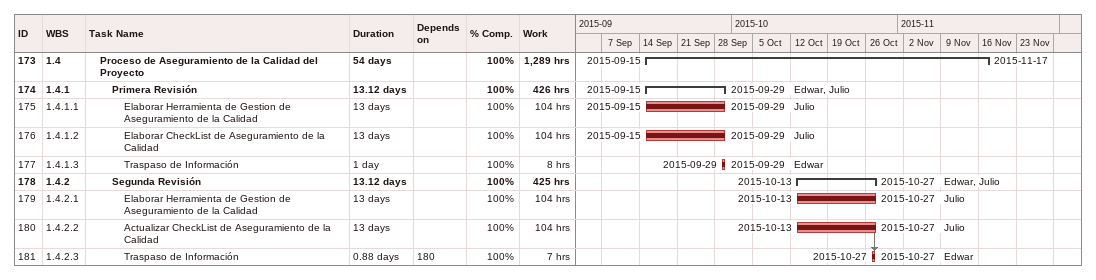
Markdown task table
| ID | WBS | Task | Duration | Start | Finish | Predecessors | Resources | % complete | Work (h) |
|---|---|---|---|---|---|---|---|---|---|
| 173 | 1.4 | **Proceso de Aseguramiento de la Calidad del Proyecto** | 54d | 2015-09-15 | 2015-11-17 |  |  | 100 | 1289 |
| 174 | 1.4.1 | **Primera Revisión** | 13.12d | 2015-09-15 | 2015-09-29 |  | Edwar, Julio | 100 | 426 |
| 175 | 1.4.1.1 | Elaborar Herramienta de Gestion de Aseguramiento de la Calidad | 13d | 2015-09-15 | 2015-09-29 |  | Julio | 100 | 104 |
| 176 | 1.4.1.2 | Elaborar CheckList de Aseguramiento de la Calidad | 13d | 2015-09-15 | 2015-09-29 |  | Julio | 100 | 104 |
| 177 | 1.4.1.3 | Traspaso de Información | 1d | 2015-09-29 | 2015-09-29 |  | Edwar | 100 | 8 |
| 178 | 1.4.2 | **Segunda Revisión** | 13.12d | 2015-10-13 | 2015-10-27 |  | Edwar, Julio | 100 | 425 |
| 179 | 1.4.2.1 | Elaborar Herramienta de Gestion de Aseguramiento de la Calidad | 13d | 2015-10-13 | 2015-10-27 |  | Julio | 100 | 104 |
| 180 | 1.4.2.2 | Actualizar CheckList de Aseguramiento de la Calidad | 13d | 2015-10-13 | 2015-10-27 |  | Julio | 100 | 104 |
| 181 | 1.4.2.3 | Traspaso de Información | 0.88d | 2015-10-27 | 2015-10-27 | 180 | Edwar | 100 | 7 |
